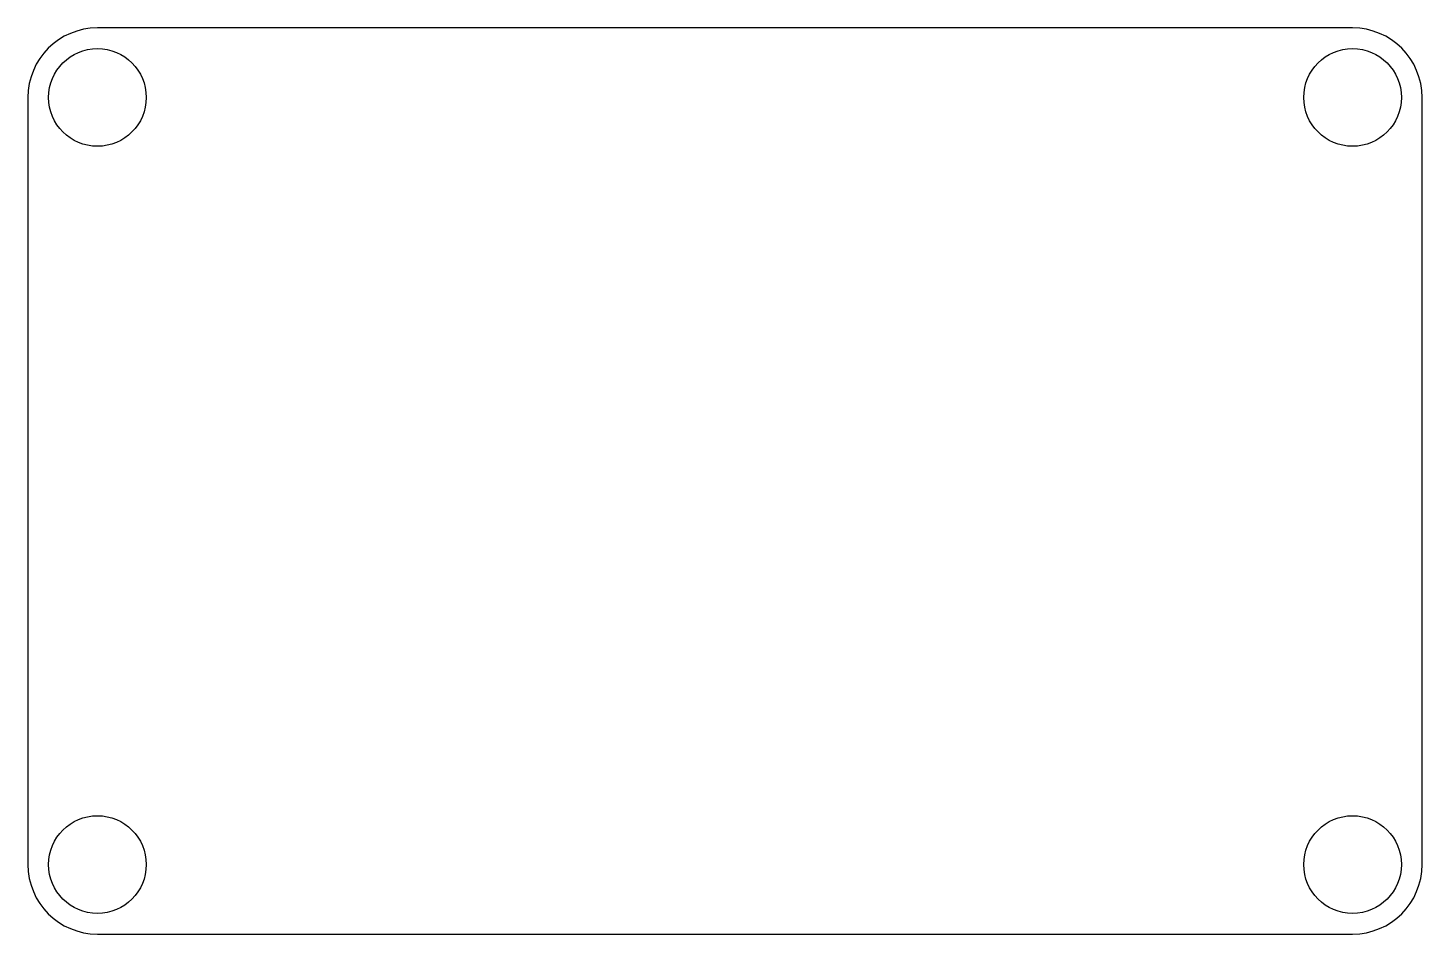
# Model space of a CAD drawing. Header units: millimetres. Extents: x -0.1 to 99.9, y 0 to 65.
import ezdxf

# ---------------------------------------------------------------- set-up
doc = ezdxf.new("R2010")
doc.units = ezdxf.units.MM

msp = doc.modelspace()

# ---------------------------------------------------------------- linework, layer by layer
at = {"color": 7, "linetype": 'Continuous', "lineweight": 25}
for p, q in [((94.873, 64.987), (4.873, 64.987)), ((-0.114, 60), (-0.114, 5)), ((99.861, 5), (99.861, 60)), ((4.873, 0.013), (94.873, 0.013))]:
    msp.add_line(p, q, dxfattribs=at)
for centre in [(4.873, 60), (94.873, 60), (4.873, 5), (94.873, 5)]:
    msp.add_circle(centre, 3.5, dxfattribs=at)
for centre, start, end in [((4.873, 60), 90, 180), ((94.873, 60), 0, 90), ((4.873, 5), 180, 270), ((94.873, 5), 270, 0)]:
    msp.add_arc(centre, 4.987, start, end, dxfattribs=at)

doc.saveas('drawing.dxf')
